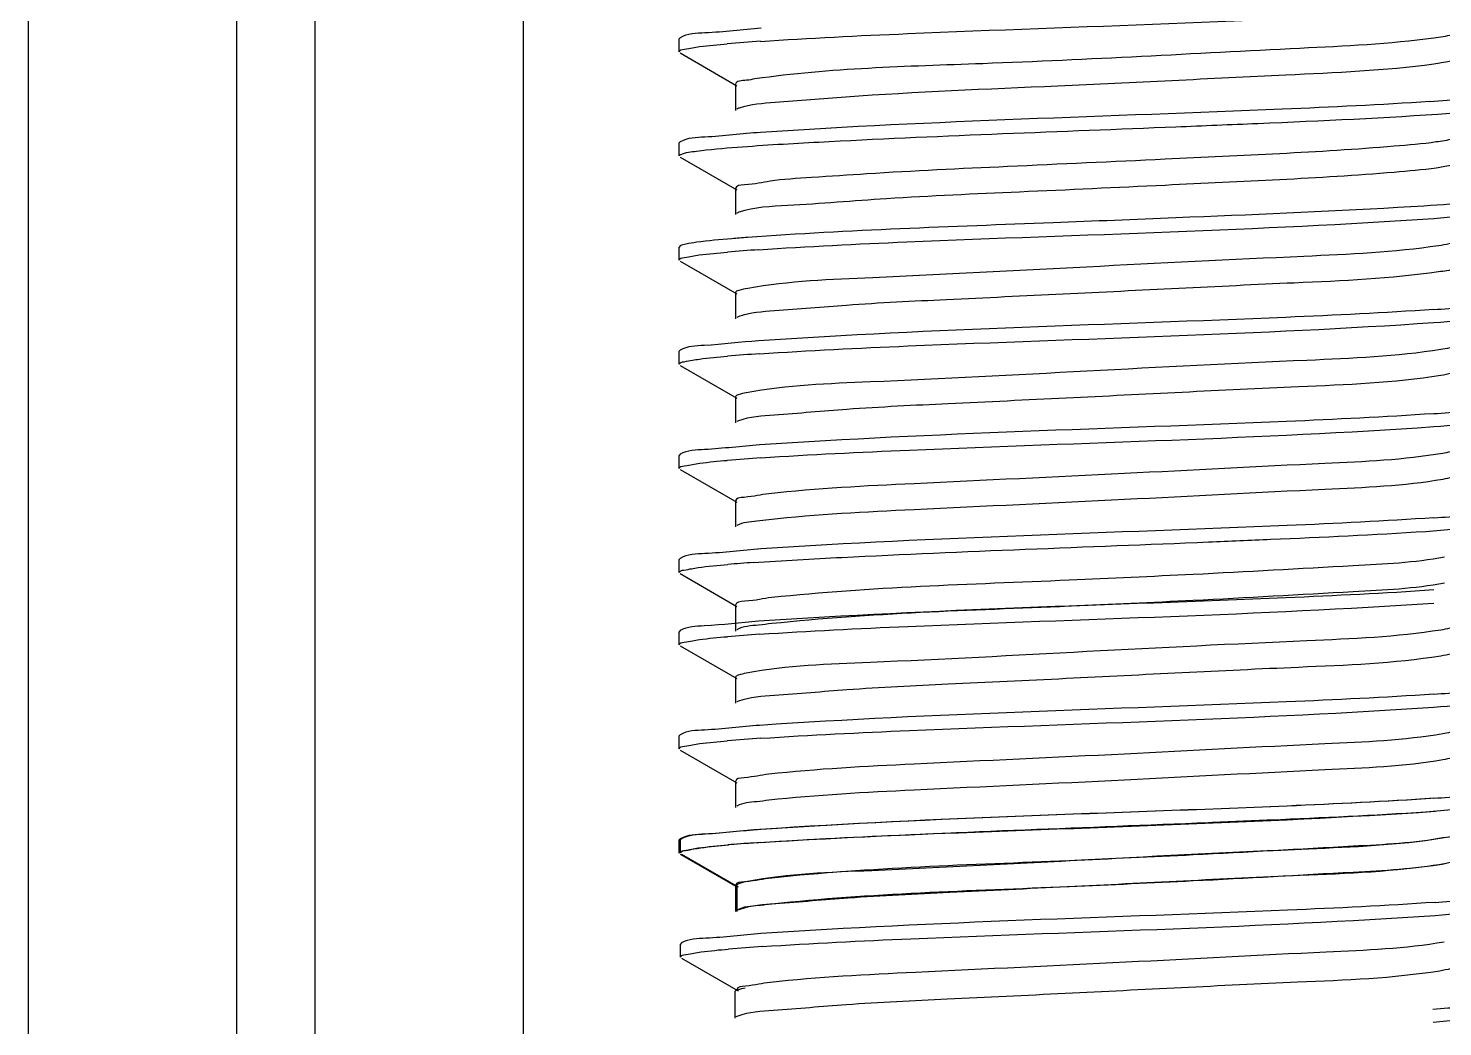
# Model space of a CAD drawing. Extents: x 4995099 to 5303443, y 4627657 to 4889583.
# Drawn here: x 5028668.5 to 5029072.7, y 4751063.4 to 4751348.8 of the extents above; entities that cross this region are included whole.
import ezdxf

# ---------------------------------------------------------------- set-up
doc = ezdxf.new("R2010")
doc.units = 0
doc.header["$LTSCALE"] = 1000
doc.header["$MEASUREMENT"] = 0
doc.layers.get('0').update_dxf_attribs({"color": 4, "linetype": 'CONTINUOUS'})

msp = doc.modelspace()

# ---------------------------------------------------------------- linework, layer by layer
at = {"linetype": 'Continuous'}
for p, q in [((5028668.47, 4754136.29), (5028668.47, 4748210.01)), ((5028728, 4754136.29), (5028728, 4748210.01)), ((5028750.33, 4754136.29), (5028750.33, 4748210.01)), ((5028809.86, 4754136.29), (5028809.86, 4748210.01)), ((5028854.79, 4751346.14), (5028854.51, 4751345.81)), ((5028854.51, 4751342.09), (5028854.51, 4751345.81)), ((5028854.51, 4751342.09), (5028854.51, 4751345.81)), ((5028854.79, 4751341.77), (5028870.94, 4751332.41)), ((5028870.62, 4751332.79), (5028870.62, 4751325.35)), ((5028854.79, 4751316.37), (5028854.51, 4751316.05)), ((5028854.51, 4751312.33), (5028854.51, 4751316.05)), ((5028854.51, 4751312.33), (5028854.51, 4751316.05)), ((5028854.79, 4751312), (5028870.94, 4751302.65)), ((5028870.62, 4751303.02), (5028870.62, 4751295.58)), ((5028854.79, 4751286.61), (5028854.51, 4751286.28)), ((5028854.51, 4751282.56), (5028854.51, 4751286.28)), ((5028854.51, 4751282.56), (5028854.51, 4751286.28)), ((5028854.79, 4751282.23), (5028870.94, 4751272.88)), ((5028870.62, 4751273.26), (5028870.62, 4751265.82)), ((5028871.52, 4751266.44), (5028870.95, 4751266.19)), ((5028854.79, 4751256.84), (5028854.51, 4751256.51)), ((5028854.51, 4751252.79), (5028854.51, 4751256.51)), ((5028854.51, 4751252.79), (5028854.51, 4751256.51)), ((5028854.79, 4751252.47), (5028870.94, 4751243.12)), ((5028870.62, 4751243.49), (5028870.62, 4751236.05)), ((5028871.46, 4751236.66), (5028870.94, 4751236.43)), ((5028854.79, 4751227.07), (5028854.51, 4751226.75)), ((5028854.51, 4751223.03), (5028854.51, 4751226.75)), ((5028854.51, 4751223.03), (5028854.51, 4751226.75)), ((5028854.79, 4751222.7), (5028870.94, 4751213.35)), ((5028870.62, 4751213.73), (5028870.62, 4751206.28)), ((5028854.79, 4751197.31), (5028854.51, 4751196.98)), ((5028854.51, 4751193.26), (5028854.51, 4751196.98)), ((5028854.51, 4751193.26), (5028854.51, 4751196.98)), ((5028854.79, 4751192.94), (5028870.94, 4751183.58)), ((5028870.62, 4751183.96), (5028870.62, 4751176.52)), ((5028854.79, 4751176.67), (5028854.51, 4751176.35)), ((5028854.51, 4751172.63), (5028854.51, 4751176.35)), ((5028854.51, 4751172.63), (5028854.51, 4751176.35)), ((5028854.79, 4751172.3), (5028870.94, 4751162.95)), ((5028870.62, 4751163.32), (5028870.62, 4751155.88)), ((5028871.46, 4751156.49), (5028870.94, 4751156.26)), ((5028854.79, 4751146.91), (5028854.51, 4751146.58)), ((5028854.51, 4751142.86), (5028854.51, 4751146.58)), ((5028854.51, 4751142.86), (5028854.51, 4751146.58)), ((5028854.79, 4751142.53), (5028870.94, 4751133.18)), ((5028870.62, 4751133.56), (5028870.62, 4751126.12)), ((5028854.79, 4751117.14), (5028854.51, 4751116.81)), ((5028854.51, 4751113.09), (5028854.51, 4751116.81)), ((5028854.51, 4751113.09), (5028854.51, 4751116.81)), ((5028855.18, 4751117.15), (5028854.89, 4751116.82)), ((5028854.89, 4751113.1), (5028854.89, 4751116.82)), ((5028854.89, 4751113.1), (5028854.89, 4751116.82)), ((5028854.79, 4751112.77), (5028870.94, 4751103.42)), ((5028855.18, 4751112.78), (5028871.33, 4751103.42)), ((5028870.62, 4751103.79), (5028870.62, 4751096.35)), ((5028871.01, 4751103.8), (5028871.01, 4751096.36)), ((5028871.85, 4751096.96), (5028871.33, 4751096.73)), ((5028855.18, 4751087.38), (5028854.89, 4751087.06)), ((5028854.89, 4751083.34), (5028854.89, 4751087.06)), ((5028854.89, 4751083.34), (5028854.89, 4751087.06)), ((5028855.18, 4751083.01), (5028871.33, 4751073.66)), ((5028870.36, 4751073.3), (5028870.36, 4751065.86)), ((5028871.21, 4751066.47), (5028870.69, 4751066.24))]:
    msp.add_line(p, q, dxfattribs=at)
for centre, radius, start, end in [((5028912.15, 4750822.31), 523.93, 93.7658, 94.8061), ((5029034.53, 4751856.54), 529.77, 273.7363, 274.8052), ((5028911.43, 4750771.81), 514.86, 93.8141, 94.8058), ((5029035.9, 4751779.9), 512.61, 273.8288, 274.8033), ((5028911.82, 4750737.12), 519.8, 93.7876, 94.8061), ((5029035.91, 4751749.99), 512.46, 273.8296, 274.8033), ((5028912.33, 4750700.93), 526.24, 93.7545, 94.8055), ((5029036, 4751719.02), 511.26, 273.8359, 274.8035), ((5028909.5, 4750706.73), 490.56, 93.9506, 94.8036), ((5028911.82, 4750656.95), 519.8, 93.7876, 94.8061), ((5029035.91, 4751669.82), 512.46, 273.8296, 274.8033), ((5028912.33, 4750620.77), 526.24, 93.7545, 94.8055), ((5029036, 4751638.86), 511.26, 273.8359, 274.8035), ((5028909.5, 4750626.57), 490.56, 93.9506, 94.8036), ((5028912.21, 4750597.43), 519.8, 93.7876, 94.8061), ((5029036.29, 4751610.29), 512.46, 273.8296, 274.8033), ((5028912.72, 4750561.24), 526.24, 93.7545, 94.8055), ((5029035.65, 4751579.8), 512.46, 273.8296, 274.8033)]:
    msp.add_arc(centre, radius, start, end, dxfattribs=at)
for points, knots in [([(5028877.74, 4751345.1), (5028891.74, 4751346.04), (5028955.51, 4751349.1), (5029019.35, 4751350.63), (5029069.05, 4751353.94)], [0, 0, 0, 0, 0.219727, 1, 1, 1, 1]), ([(5028877.89, 4751348.83), (5028872.54, 4751348.47), (5028865.05, 4751347.44), (5028856.87, 4751347.33), (5028854.79, 4751346.14)], [0, 0, 0, 0, 0.691048, 1, 1, 1, 1]), ([(5029070.16, 4751346), (5029057.49, 4751344.31), (5029014.41, 4751342.32), (5028949.84, 4751338.59), (5028897.67, 4751337.42), (5028876.15, 4751334.35)], [0, 0, 0, 0, 0.197296, 0.66439, 1, 1, 1, 1]), ([(5029076.2, 4751347.3), (5029075.95, 4751347.15), (5029073.98, 4751346.48), (5029071.92, 4751346.23), (5029070.16, 4751346)], [0, 0, 0, 0, 0.139781, 1, 1, 1, 1]), ([(5028854.51, 4751342.09), (5028854.51, 4751342.64), (5028857.4, 4751342.99), (5028858.87, 4751343.39), (5028860.32, 4751343.58)], [0, 0, 0, 0, 0.27128, 1, 1, 1, 1]), ([(5029070.16, 4751338.56), (5029056.15, 4751336.69), (5029020.23, 4751335.15), (5028964.27, 4751332.2), (5028915.45, 4751330.38), (5028885.25, 4751327.8), (5028874.94, 4751327.09), (5028871.66, 4751326.02)], [0, 0, 0, 0, 0.213061, 0.541106, 0.846102, 0.947882, 1, 1, 1, 1]), ([(5029076.52, 4751340.23), (5029076.53, 4751339.63), (5029073.37, 4751339.2), (5029071.76, 4751338.77), (5029070.16, 4751338.56)], [0, 0, 0, 0, 0.272864, 1, 1, 1, 1]), ([(5028876.15, 4751334.35), (5028875.34, 4751334.23), (5028873.79, 4751333.79), (5028870.62, 4751333.9), (5028870.62, 4751332.79)], [0, 0, 0, 0, 0.421903, 1, 1, 1, 1]), ([(5028871.66, 4751326.02), (5028871.52, 4751325.98), (5028871.28, 4751325.89), (5028871.04, 4751325.78), (5028870.95, 4751325.73)], [0, 0, 0, 0, 0.559243, 1, 1, 1, 1]), ([(5029069.05, 4751327.9), (5029055, 4751326.96), (5028991.23, 4751323.9), (5028927.38, 4751322.38), (5028877.74, 4751319.06)], [0, 0, 0, 0, 0.220644, 1, 1, 1, 1]), ([(5028874, 4751315.08), (5028881.79, 4751315.64), (5028922.59, 4751317.91), (5028963.44, 4751319.34), (5028996.48, 4751320.68)], [0, 0, 0, 0, 0.190978, 1, 1, 1, 1]), ([(5028996.48, 4751320.68), (5029004.27, 4751321), (5029030.38, 4751322.1), (5029056.5, 4751323.2), (5029074.79, 4751324.58)], [0, 0, 0, 0, 0.298277, 1, 1, 1, 1]), ([(5028877.74, 4751319.06), (5028872.42, 4751318.7), (5028864.98, 4751317.67), (5028856.86, 4751317.56), (5028854.79, 4751316.37)], [0, 0, 0, 0, 0.690938, 1, 1, 1, 1]), ([(5029076.2, 4751317.53), (5029075.97, 4751317.4), (5029074.23, 4751316.78), (5029072.41, 4751316.55), (5029070.86, 4751316.33)], [0, 0, 0, 0, 0.143278, 1, 1, 1, 1]), ([(5028854.51, 4751312.33), (5028854.51, 4751312.48), (5028856.28, 4751313.59), (5028857.9, 4751313.48), (5028859.47, 4751313.7)], [0, 0, 0, 0, 0.088833, 1, 1, 1, 1]), ([(5028859.47, 4751313.7), (5028860.39, 4751313.83), (5028865.22, 4751314.41), (5028870.08, 4751314.79), (5028874, 4751315.08)], [0, 0, 0, 0, 0.191282, 1, 1, 1, 1]), ([(5029070.86, 4751316.33), (5029066.88, 4751315.77), (5029041.08, 4751313.5), (5029015.22, 4751312.41), (5028993.38, 4751311.38)], [0, 0, 0, 0, 0.155236, 1, 1, 1, 1]), ([(5028993.38, 4751311.38), (5028978.36, 4751310.68), (5028950.04, 4751309.37), (5028916.07, 4751307.81), (5028893.89, 4751306.22), (5028881.38, 4751305.52), (5028875.61, 4751304.14), (5028870.62, 4751303.93), (5028870.62, 4751303.02)], [0, 0, 0, 0, 0.365862, 0.692448, 0.821022, 0.917724, 0.97803, 1, 1, 1, 1]), ([(5029070.86, 4751308.89), (5029066.88, 4751308.33), (5029041.08, 4751306.05), (5029015.22, 4751304.97), (5028993.38, 4751303.94)], [0, 0, 0, 0, 0.155236, 1, 1, 1, 1]), ([(5029076.52, 4751310.47), (5029076.52, 4751309.92), (5029073.74, 4751309.46), (5029072.28, 4751309.09), (5029070.86, 4751308.89)], [0, 0, 0, 0, 0.274842, 1, 1, 1, 1]), ([(5028993.38, 4751303.94), (5028979.51, 4751303.29), (5028952.98, 4751302.03), (5028916.91, 4751300.53), (5028890.35, 4751298.28), (5028876.01, 4751297.72), (5028871.58, 4751296.23)], [0, 0, 0, 0, 0.341185, 0.653122, 0.885228, 1, 1, 1, 1]), ([(5029074.79, 4751298.54), (5029069.82, 4751298.16), (5029043.73, 4751296.54), (5029017.61, 4751295.5), (5028996.48, 4751294.64)], [0, 0, 0, 0, 0.190944, 1, 1, 1, 1]), ([(5029070.13, 4751294.48), (5029075.27, 4751294.83), (5029082.48, 4751295.83), (5029090.35, 4751295.96), (5029092.35, 4751297.12)], [0, 0, 0, 0, 0.690319, 1, 1, 1, 1]), ([(5028871.58, 4751296.23), (5028871.46, 4751296.19), (5028871.24, 4751296.11), (5028871.03, 4751296.01), (5028870.95, 4751295.96)], [0, 0, 0, 0, 0.555338, 1, 1, 1, 1]), ([(5028996.48, 4751294.64), (5028984.78, 4751294.16), (5028943.95, 4751292.5), (5028903.09, 4751291.14), (5028874, 4751289.03)], [0, 0, 0, 0, 0.286355, 1, 1, 1, 1]), ([(5028877.18, 4751285.53), (5028891.29, 4751286.49), (5028955.6, 4751289.58), (5029019.99, 4751291.07), (5029070.13, 4751294.48)], [0, 0, 0, 0, 0.219568, 1, 1, 1, 1]), ([(5028874, 4751289.03), (5028872.51, 4751288.92), (5028867.66, 4751288.55), (5028862.81, 4751288.12), (5028859.47, 4751287.65)], [0, 0, 0, 0, 0.307497, 1, 1, 1, 1]), ([(5028859.47, 4751287.65), (5028858.45, 4751287.51), (5028856.88, 4751287.24), (5028855.29, 4751286.89), (5028854.79, 4751286.61)], [0, 0, 0, 0, 0.644209, 1, 1, 1, 1]), ([(5029071.51, 4751286.66), (5029058.79, 4751284.76), (5029025.13, 4751283.31), (5028971.23, 4751280.65), (5028918.31, 4751277.76), (5028885.87, 4751276.59), (5028874.11, 4751274.49)], [0, 0, 0, 0, 0.195167, 0.509727, 0.818873, 1, 1, 1, 1]), ([(5029076.2, 4751287.76), (5029075.69, 4751287.47), (5029074.1, 4751287.09), (5029072.53, 4751286.81), (5029071.51, 4751286.66)], [0, 0, 0, 0, 0.361658, 1, 1, 1, 1]), ([(5028854.51, 4751282.56), (5028854.51, 4751283.1), (5028857.35, 4751283.46), (5028858.79, 4751283.85), (5028860.23, 4751284.03)], [0, 0, 0, 0, 0.271559, 1, 1, 1, 1]), ([(5029076.52, 4751280.7), (5029076.52, 4751280.54), (5029074.8, 4751279.35), (5029073.1, 4751279.45), (5029071.51, 4751279.22)], [0, 0, 0, 0, 0.092026, 1, 1, 1, 1]), ([(5029071.51, 4751279.22), (5029057.88, 4751277.18), (5029022, 4751275.76), (5028975.14, 4751273.32), (5028932.49, 4751271.31), (5028904.91, 4751269.99), (5028885.24, 4751268.22), (5028874.78, 4751267.58), (5028871.52, 4751266.44)], [0, 0, 0, 0, 0.206258, 0.536041, 0.702749, 0.845523, 0.948379, 1, 1, 1, 1]), ([(5028874.11, 4751274.49), (5028873.23, 4751274.34), (5028872.25, 4751274.11), (5028870.62, 4751273.62), (5028870.62, 4751273.26)], [0, 0, 0, 0, 0.714515, 1, 1, 1, 1]), ([(5029070.13, 4751268.44), (5029056.05, 4751267.48), (5028991.74, 4751264.38), (5028927.34, 4751262.89), (5028877.18, 4751259.49)], [0, 0, 0, 0, 0.219101, 1, 1, 1, 1]), ([(5028877.49, 4751255.79), (5028891.61, 4751256.74), (5028955.82, 4751259.82), (5029020.12, 4751261.32), (5029070.13, 4751264.72)], [0, 0, 0, 0, 0.220145, 1, 1, 1, 1]), ([(5029070.13, 4751264.72), (5029075.28, 4751265.07), (5029082.49, 4751266.06), (5029090.35, 4751266.2), (5029092.35, 4751267.35)], [0, 0, 0, 0, 0.690311, 1, 1, 1, 1]), ([(5028877.18, 4751259.49), (5028872, 4751259.14), (5028864.73, 4751258.13), (5028856.81, 4751258), (5028854.79, 4751256.84)], [0, 0, 0, 0, 0.690488, 1, 1, 1, 1]), ([(5029072.13, 4751256.99), (5029059.51, 4751254.98), (5029025.67, 4751253.62), (5028971.34, 4751250.9), (5028917.99, 4751247.9), (5028885.32, 4751246.87), (5028873.65, 4751244.64)], [0, 0, 0, 0, 0.192752, 0.509476, 0.820909, 1, 1, 1, 1]), ([(5029076.2, 4751258), (5029075.75, 4751257.74), (5029074.37, 4751257.38), (5029073.01, 4751257.13), (5029072.13, 4751256.99)], [0, 0, 0, 0, 0.367273, 1, 1, 1, 1]), ([(5028854.51, 4751252.79), (5028854.51, 4751253.34), (5028857.38, 4751253.69), (5028858.83, 4751254.09), (5028860.28, 4751254.27)], [0, 0, 0, 0, 0.271407, 1, 1, 1, 1]), ([(5029072.13, 4751249.54), (5029058.71, 4751247.41), (5029022.87, 4751246.09), (5028975.97, 4751243.59), (5028932.97, 4751241.57), (5028905.1, 4751240.25), (5028885.26, 4751238.44), (5028874.71, 4751237.82), (5028871.46, 4751236.66)], [0, 0, 0, 0, 0.202669, 0.533226, 0.70113, 0.845024, 0.948509, 1, 1, 1, 1]), ([(5029076.52, 4751250.93), (5029076.52, 4751250.5), (5029074.42, 4751250.01), (5029073.24, 4751249.72), (5029072.13, 4751249.54)], [0, 0, 0, 0, 0.280154, 1, 1, 1, 1]), ([(5028873.65, 4751244.64), (5028872.89, 4751244.5), (5028872.01, 4751244.3), (5028870.62, 4751243.81), (5028870.62, 4751243.49)], [0, 0, 0, 0, 0.71086, 1, 1, 1, 1]), ([(5029070.13, 4751238.67), (5029056.1, 4751237.72), (5028991.88, 4751234.62), (5028927.59, 4751233.12), (5028877.49, 4751229.74)], [0, 0, 0, 0, 0.21884, 1, 1, 1, 1]), ([(5029070.21, 4751234.96), (5029075.33, 4751235.3), (5029082.52, 4751236.3), (5029090.35, 4751236.44), (5029092.35, 4751237.58)], [0, 0, 0, 0, 0.690253, 1, 1, 1, 1]), ([(5028877.87, 4751226.05), (5028892.02, 4751226.99), (5028956.13, 4751230.07), (5029020.32, 4751231.56), (5029070.21, 4751234.96)], [0, 0, 0, 0, 0.220917, 1, 1, 1, 1]), ([(5028877.49, 4751229.74), (5028872.23, 4751229.39), (5028864.87, 4751228.37), (5028856.84, 4751228.25), (5028854.79, 4751227.07)], [0, 0, 0, 0, 0.690736, 1, 1, 1, 1]), ([(5029076.2, 4751228.23), (5029075.81, 4751228.01), (5029074.63, 4751227.68), (5029073.45, 4751227.44), (5029072.71, 4751227.32)], [0, 0, 0, 0, 0.373528, 1, 1, 1, 1]), ([(5028854.51, 4751223.03), (5028854.51, 4751223.58), (5028857.42, 4751223.93), (5028858.89, 4751224.33), (5028860.36, 4751224.52)], [0, 0, 0, 0, 0.271179, 1, 1, 1, 1]), ([(5029072.71, 4751227.32), (5029061.6, 4751225.42), (5029031.14, 4751224.16), (5028980.83, 4751221.4), (5028927.83, 4751219.01), (5028893.9, 4751217.29), (5028880.12, 4751215.78)], [0, 0, 0, 0, 0.175288, 0.472203, 0.784406, 1, 1, 1, 1]), ([(5029072.71, 4751219.87), (5029061.6, 4751217.98), (5029031.14, 4751216.72), (5028980.83, 4751213.96), (5028927.83, 4751211.56), (5028893.9, 4751209.85), (5028880.12, 4751208.34)], [0, 0, 0, 0, 0.175288, 0.472203, 0.784406, 1, 1, 1, 1]), ([(5029076.52, 4751221.17), (5029076.52, 4751220.78), (5029074.73, 4751220.29), (5029073.67, 4751220.04), (5029072.71, 4751219.87)], [0, 0, 0, 0, 0.283524, 1, 1, 1, 1]), ([(5028880.12, 4751215.78), (5028877.74, 4751215.52), (5028875.47, 4751214.82), (5028870.61, 4751214.6), (5028870.62, 4751213.73)], [0, 0, 0, 0, 0.732764, 1, 1, 1, 1]), ([(5028880.12, 4751208.34), (5028878.97, 4751208.21), (5028875.93, 4751207.75), (5028872.64, 4751207.64), (5028870.94, 4751206.66)], [0, 0, 0, 0, 0.371684, 1, 1, 1, 1]), ([(5029070.21, 4751208.91), (5029056.22, 4751207.96), (5028992.11, 4751204.87), (5028927.93, 4751203.35), (5028877.87, 4751200)], [0, 0, 0, 0, 0.218398, 1, 1, 1, 1]), ([(5029067.84, 4751205.03), (5029073.52, 4751205.4), (5029081.47, 4751206.5), (5029090.15, 4751206.56), (5029092.35, 4751207.82)], [0, 0, 0, 0, 0.692027, 1, 1, 1, 1]), ([(5029005.79, 4751202), (5029011.73, 4751202.25), (5029032.42, 4751203.13), (5029053.1, 4751204.07), (5029067.84, 4751205.03)], [0, 0, 0, 0, 0.286991, 1, 1, 1, 1]), ([(5028877.87, 4751200), (5028872.53, 4751199.64), (5028865.04, 4751198.61), (5028856.87, 4751198.5), (5028854.79, 4751197.31)], [0, 0, 0, 0, 0.691038, 1, 1, 1, 1]), ([(5028875.7, 4751196.13), (5028884.13, 4751196.72), (5028927.48, 4751199.06), (5028970.86, 4751200.56), (5029005.79, 4751202)], [0, 0, 0, 0, 0.194747, 1, 1, 1, 1]), ([(5029073.25, 4751197.64), (5029064.65, 4751196.06), (5029040.58, 4751194.89), (5029016.67, 4751193.43), (5029001.43, 4751192.7)], [0, 0, 0, 0, 0.364269, 1, 1, 1, 1]), ([(5028854.51, 4751193.26), (5028854.51, 4751193.77), (5028857.18, 4751194.15), (5028858.56, 4751194.51), (5028859.91, 4751194.69)], [0, 0, 0, 0, 0.272497, 1, 1, 1, 1]), ([(5029001.43, 4751192.7), (5028989.61, 4751192.13), (5028949.46, 4751190.17), (5028909.22, 4751189.07), (5028881, 4751186.11)], [0, 0, 0, 0, 0.294359, 1, 1, 1, 1]), ([(5029070.13, 4751188.27), (5029056.05, 4751187.31), (5028991.74, 4751184.21), (5028927.34, 4751182.72), (5028877.18, 4751179.32)], [0, 0, 0, 0, 0.219101, 1, 1, 1, 1]), ([(5029073.25, 4751190.2), (5029064.65, 4751188.62), (5029040.58, 4751187.45), (5029016.67, 4751185.99), (5029001.43, 4751185.26)], [0, 0, 0, 0, 0.364269, 1, 1, 1, 1]), ([(5028881, 4751186.11), (5028878.41, 4751185.83), (5028875.95, 4751185.06), (5028870.62, 4751184.91), (5028870.62, 4751183.96)], [0, 0, 0, 0, 0.733679, 1, 1, 1, 1]), ([(5028877.49, 4751175.62), (5028891.61, 4751176.57), (5028955.82, 4751179.66), (5029020.12, 4751181.15), (5029070.13, 4751184.55)], [0, 0, 0, 0, 0.220145, 1, 1, 1, 1]), ([(5029001.43, 4751185.26), (5028989.61, 4751184.69), (5028949.46, 4751182.72), (5028909.22, 4751181.63), (5028881, 4751178.66)], [0, 0, 0, 0, 0.294359, 1, 1, 1, 1]), ([(5028877.18, 4751179.32), (5028872, 4751178.97), (5028864.73, 4751177.96), (5028856.81, 4751177.83), (5028854.79, 4751176.67)], [0, 0, 0, 0, 0.690488, 1, 1, 1, 1]), ([(5028881, 4751178.66), (5028879.74, 4751178.53), (5028876.41, 4751178.04), (5028872.79, 4751177.97), (5028870.95, 4751176.9)], [0, 0, 0, 0, 0.373733, 1, 1, 1, 1]), ([(5029072.13, 4751176.82), (5029059.51, 4751174.81), (5029025.67, 4751173.45), (5028971.34, 4751170.73), (5028917.99, 4751167.73), (5028885.32, 4751166.7), (5028873.65, 4751164.48)], [0, 0, 0, 0, 0.192752, 0.509476, 0.820909, 1, 1, 1, 1]), ([(5029076.2, 4751177.83), (5029075.75, 4751177.57), (5029074.37, 4751177.22), (5029073.01, 4751176.96), (5029072.13, 4751176.82)], [0, 0, 0, 0, 0.367273, 1, 1, 1, 1]), ([(5028854.51, 4751172.63), (5028854.51, 4751173.17), (5028857.38, 4751173.52), (5028858.83, 4751173.92), (5028860.28, 4751174.11)], [0, 0, 0, 0, 0.271407, 1, 1, 1, 1]), ([(5029072.13, 4751169.38), (5029058.71, 4751167.24), (5029022.87, 4751165.92), (5028975.97, 4751163.42), (5028932.97, 4751161.4), (5028905.1, 4751160.08), (5028885.26, 4751158.27), (5028874.71, 4751157.66), (5028871.46, 4751156.49)], [0, 0, 0, 0, 0.202669, 0.533226, 0.70113, 0.845024, 0.948509, 1, 1, 1, 1]), ([(5029076.52, 4751170.77), (5029076.52, 4751170.33), (5029074.42, 4751169.84), (5029073.24, 4751169.55), (5029072.13, 4751169.38)], [0, 0, 0, 0, 0.280154, 1, 1, 1, 1]), ([(5028873.65, 4751164.48), (5028872.89, 4751164.33), (5028872.01, 4751164.13), (5028870.62, 4751163.64), (5028870.62, 4751163.32)], [0, 0, 0, 0, 0.71086, 1, 1, 1, 1]), ([(5029070.13, 4751158.5), (5029056.1, 4751157.55), (5028991.88, 4751154.46), (5028927.59, 4751152.95), (5028877.49, 4751149.57)], [0, 0, 0, 0, 0.21884, 1, 1, 1, 1]), ([(5029070.21, 4751154.79), (5029075.33, 4751155.14), (5029082.52, 4751156.13), (5029090.35, 4751156.27), (5029092.35, 4751157.42)], [0, 0, 0, 0, 0.690253, 1, 1, 1, 1]), ([(5028877.87, 4751145.88), (5028892.02, 4751146.82), (5028956.13, 4751149.9), (5029020.32, 4751151.39), (5029070.21, 4751154.79)], [0, 0, 0, 0, 0.220917, 1, 1, 1, 1]), ([(5028877.49, 4751149.57), (5028872.23, 4751149.22), (5028864.87, 4751148.2), (5028856.84, 4751148.08), (5028854.79, 4751146.91)], [0, 0, 0, 0, 0.690736, 1, 1, 1, 1]), ([(5029072.71, 4751147.15), (5029061.6, 4751145.25), (5029031.14, 4751144), (5028980.83, 4751141.24), (5028927.83, 4751138.84), (5028893.9, 4751137.12), (5028880.12, 4751135.61)], [0, 0, 0, 0, 0.175288, 0.472203, 0.784406, 1, 1, 1, 1]), ([(5029076.2, 4751148.06), (5029075.81, 4751147.84), (5029074.63, 4751147.51), (5029073.45, 4751147.27), (5029072.71, 4751147.15)], [0, 0, 0, 0, 0.373528, 1, 1, 1, 1]), ([(5028854.51, 4751142.86), (5028854.51, 4751143.41), (5028857.42, 4751143.76), (5028858.89, 4751144.16), (5028860.36, 4751144.35)], [0, 0, 0, 0, 0.271179, 1, 1, 1, 1]), ([(5029072.71, 4751139.71), (5029061.6, 4751137.81), (5029031.14, 4751136.55), (5028980.83, 4751133.79), (5028927.83, 4751131.4), (5028893.9, 4751129.68), (5028880.12, 4751128.17)], [0, 0, 0, 0, 0.175288, 0.472203, 0.784406, 1, 1, 1, 1]), ([(5029076.52, 4751141), (5029076.52, 4751140.61), (5029074.73, 4751140.12), (5029073.67, 4751139.87), (5029072.71, 4751139.71)], [0, 0, 0, 0, 0.283524, 1, 1, 1, 1]), ([(5028880.12, 4751135.61), (5028877.74, 4751135.35), (5028875.47, 4751134.66), (5028870.61, 4751134.43), (5028870.62, 4751133.56)], [0, 0, 0, 0, 0.732764, 1, 1, 1, 1]), ([(5028880.12, 4751128.17), (5028878.97, 4751128.04), (5028875.93, 4751127.58), (5028872.64, 4751127.47), (5028870.94, 4751126.49)], [0, 0, 0, 0, 0.371684, 1, 1, 1, 1]), ([(5029070.51, 4751128.74), (5029056.44, 4751127.79), (5028992.12, 4751124.69), (5028927.73, 4751123.19), (5028877.57, 4751119.79)], [0, 0, 0, 0, 0.219101, 1, 1, 1, 1]), ([(5029070.21, 4751128.74), (5029056.22, 4751127.79), (5028992.11, 4751124.7), (5028927.93, 4751123.18), (5028877.87, 4751119.83)], [0, 0, 0, 0, 0.218398, 1, 1, 1, 1]), ([(5029067.84, 4751124.86), (5029073.52, 4751125.23), (5029081.47, 4751126.34), (5029090.15, 4751126.39), (5029092.35, 4751127.65)], [0, 0, 0, 0, 0.692027, 1, 1, 1, 1]), ([(5028877.87, 4751116.09), (5028891.99, 4751117.05), (5028956.21, 4751120.13), (5029020.5, 4751121.62), (5029070.52, 4751125.02)], [0, 0, 0, 0, 0.220145, 1, 1, 1, 1]), ([(5029005.79, 4751121.83), (5029011.73, 4751122.08), (5029032.42, 4751122.96), (5029053.1, 4751123.9), (5029067.84, 4751124.86)], [0, 0, 0, 0, 0.286991, 1, 1, 1, 1]), ([(5028877.87, 4751119.83), (5028872.53, 4751119.48), (5028865.04, 4751118.44), (5028856.87, 4751118.33), (5028854.79, 4751117.14)], [0, 0, 0, 0, 0.691038, 1, 1, 1, 1]), ([(5028877.57, 4751119.79), (5028872.39, 4751119.44), (5028865.12, 4751118.44), (5028857.2, 4751118.31), (5028855.18, 4751117.15)], [0, 0, 0, 0, 0.690488, 1, 1, 1, 1]), ([(5028875.7, 4751115.96), (5028884.13, 4751116.55), (5028927.48, 4751118.89), (5028970.86, 4751120.39), (5029005.79, 4751121.83)], [0, 0, 0, 0, 0.194747, 1, 1, 1, 1]), ([(5028854.51, 4751113.09), (5028854.51, 4751113.61), (5028857.18, 4751113.98), (5028858.56, 4751114.35), (5028859.91, 4751114.53)], [0, 0, 0, 0, 0.272497, 1, 1, 1, 1]), ([(5028854.89, 4751113.1), (5028854.89, 4751113.65), (5028857.77, 4751114), (5028859.22, 4751114.39), (5028860.67, 4751114.58)], [0, 0, 0, 0, 0.271407, 1, 1, 1, 1]), ([(5029072.52, 4751117.29), (5029059.9, 4751115.28), (5029026.05, 4751113.92), (5028971.73, 4751111.2), (5028918.37, 4751108.21), (5028885.7, 4751107.18), (5028874.04, 4751104.95)], [0, 0, 0, 0, 0.192752, 0.509476, 0.820909, 1, 1, 1, 1]), ([(5029073.25, 4751117.48), (5029064.65, 4751115.9), (5029040.58, 4751114.73), (5029016.67, 4751113.26), (5029001.43, 4751112.53)], [0, 0, 0, 0, 0.364269, 1, 1, 1, 1]), ([(5029076.58, 4751118.31), (5029076.14, 4751118.05), (5029074.76, 4751117.69), (5029073.39, 4751117.43), (5029072.52, 4751117.29)], [0, 0, 0, 0, 0.367273, 1, 1, 1, 1]), ([(5029001.43, 4751112.53), (5028989.61, 4751111.97), (5028949.46, 4751110), (5028909.22, 4751108.9), (5028881, 4751105.94)], [0, 0, 0, 0, 0.294359, 1, 1, 1, 1]), ([(5029076.91, 4751111.24), (5029076.91, 4751110.81), (5029074.81, 4751110.31), (5029073.62, 4751110.03), (5029072.52, 4751109.85)], [0, 0, 0, 0, 0.280154, 1, 1, 1, 1]), ([(5029072.52, 4751109.85), (5029059.1, 4751107.72), (5029023.26, 4751106.4), (5028976.36, 4751103.9), (5028933.36, 4751101.88), (5028905.48, 4751100.56), (5028885.65, 4751098.75), (5028875.1, 4751098.13), (5028871.85, 4751096.96)], [0, 0, 0, 0, 0.202669, 0.533226, 0.70113, 0.845024, 0.948509, 1, 1, 1, 1]), ([(5029073.25, 4751110.04), (5029064.65, 4751108.45), (5029040.58, 4751107.28), (5029016.67, 4751105.82), (5029001.43, 4751105.09)], [0, 0, 0, 0, 0.364269, 1, 1, 1, 1]), ([(5028881, 4751105.94), (5028878.41, 4751105.67), (5028875.95, 4751104.89), (5028870.62, 4751104.74), (5028870.62, 4751103.79)], [0, 0, 0, 0, 0.733679, 1, 1, 1, 1]), ([(5028874.04, 4751104.95), (5028873.27, 4751104.81), (5028872.4, 4751104.61), (5028871.01, 4751104.12), (5028871.01, 4751103.8)], [0, 0, 0, 0, 0.71086, 1, 1, 1, 1]), ([(5029001.43, 4751105.09), (5028989.61, 4751104.52), (5028949.46, 4751102.56), (5028909.22, 4751101.46), (5028881, 4751098.5)], [0, 0, 0, 0, 0.294359, 1, 1, 1, 1]), ([(5028881, 4751098.5), (5028879.74, 4751098.36), (5028876.41, 4751097.87), (5028872.79, 4751097.8), (5028870.95, 4751096.73)], [0, 0, 0, 0, 0.373733, 1, 1, 1, 1]), ([(5029070.52, 4751098.98), (5029056.49, 4751098.02), (5028992.27, 4751094.93), (5028927.98, 4751093.42), (5028877.87, 4751090.05)], [0, 0, 0, 0, 0.21884, 1, 1, 1, 1]), ([(5028878.26, 4751086.35), (5028892.41, 4751087.3), (5028956.52, 4751090.38), (5029020.71, 4751091.87), (5029070.59, 4751095.26)], [0, 0, 0, 0, 0.220917, 1, 1, 1, 1]), ([(5029070.59, 4751095.26), (5029075.72, 4751095.61), (5029082.91, 4751096.61), (5029090.74, 4751096.74), (5029092.74, 4751097.89)], [0, 0, 0, 0, 0.690253, 1, 1, 1, 1]), ([(5028877.87, 4751090.05), (5028872.62, 4751089.69), (5028865.26, 4751088.67), (5028857.22, 4751088.56), (5028855.18, 4751087.38)], [0, 0, 0, 0, 0.690736, 1, 1, 1, 1]), ([(5029073.1, 4751087.62), (5029061.98, 4751085.73), (5029031.53, 4751084.47), (5028981.21, 4751081.71), (5028928.22, 4751079.31), (5028894.29, 4751077.6), (5028880.5, 4751076.08)], [0, 0, 0, 0, 0.175288, 0.472203, 0.784406, 1, 1, 1, 1]), ([(5028854.89, 4751083.34), (5028854.89, 4751083.89), (5028857.81, 4751084.24), (5028859.28, 4751084.64), (5028860.75, 4751084.83)], [0, 0, 0, 0, 0.271179, 1, 1, 1, 1]), ([(5029071.88, 4751079.36), (5029058.46, 4751077.22), (5029022.62, 4751075.9), (5028975.72, 4751073.4), (5028932.71, 4751071.38), (5028904.84, 4751070.06), (5028885.01, 4751068.25), (5028874.46, 4751067.64), (5028871.21, 4751066.47)], [0, 0, 0, 0, 0.202669, 0.533226, 0.70113, 0.845024, 0.948509, 1, 1, 1, 1]), ([(5029076.27, 4751080.74), (5029076.27, 4751080.31), (5029074.17, 4751079.82), (5029072.98, 4751079.53), (5029071.88, 4751079.36)], [0, 0, 0, 0, 0.280154, 1, 1, 1, 1]), ([(5028873.4, 4751074.46), (5028872.63, 4751074.31), (5028871.76, 4751074.11), (5028870.36, 4751073.62), (5028870.37, 4751073.3)], [0, 0, 0, 0, 0.71086, 1, 1, 1, 1]), ([(5028880.5, 4751076.08), (5028878.13, 4751075.82), (5028875.86, 4751075.13), (5028871, 4751074.9), (5028871.01, 4751074.03)], [0, 0, 0, 0, 0.732764, 1, 1, 1, 1]), ([(5029069.95, 4751064.77), (5029075.08, 4751065.12), (5029082.26, 4751066.11), (5029090.1, 4751066.25), (5029092.1, 4751067.4)], [0, 0, 0, 0, 0.690253, 1, 1, 1, 1])]:
    msp.add_open_spline(points, degree=3, knots=knots, dxfattribs=at)
for points in [[(5028860.32, 4751343.58), (5028862.96, 4751343.92), (5028865.61, 4751344.16), (5028868.25, 4751344.39)], [(5028860.23, 4751284.03), (5028862.91, 4751284.38), (5028865.6, 4751284.63), (5028868.3, 4751284.86)], [(5028860.28, 4751254.27), (5028862.94, 4751254.62), (5028865.6, 4751254.87), (5028868.27, 4751255.09)], [(5028860.36, 4751224.52), (5028862.98, 4751224.86), (5028865.61, 4751225.1), (5028868.25, 4751225.33)], [(5028859.91, 4751194.69), (5028862.74, 4751195.07), (5028865.58, 4751195.33), (5028868.41, 4751195.57)], [(5028860.28, 4751174.11), (5028862.94, 4751174.45), (5028865.6, 4751174.7), (5028868.27, 4751174.93)], [(5028860.36, 4751144.35), (5028862.98, 4751144.69), (5028865.61, 4751144.93), (5028868.25, 4751145.16)], [(5028859.91, 4751114.53), (5028862.74, 4751114.9), (5028865.58, 4751115.17), (5028868.41, 4751115.41)], [(5028860.67, 4751114.58), (5028863.32, 4751114.93), (5028865.99, 4751115.17), (5028868.66, 4751115.4)], [(5028860.75, 4751084.83), (5028863.37, 4751085.16), (5028866, 4751085.41), (5028868.63, 4751085.63)]]:
    msp.add_open_spline(points, degree=3, dxfattribs=at)

doc.saveas('drawing.dxf')
